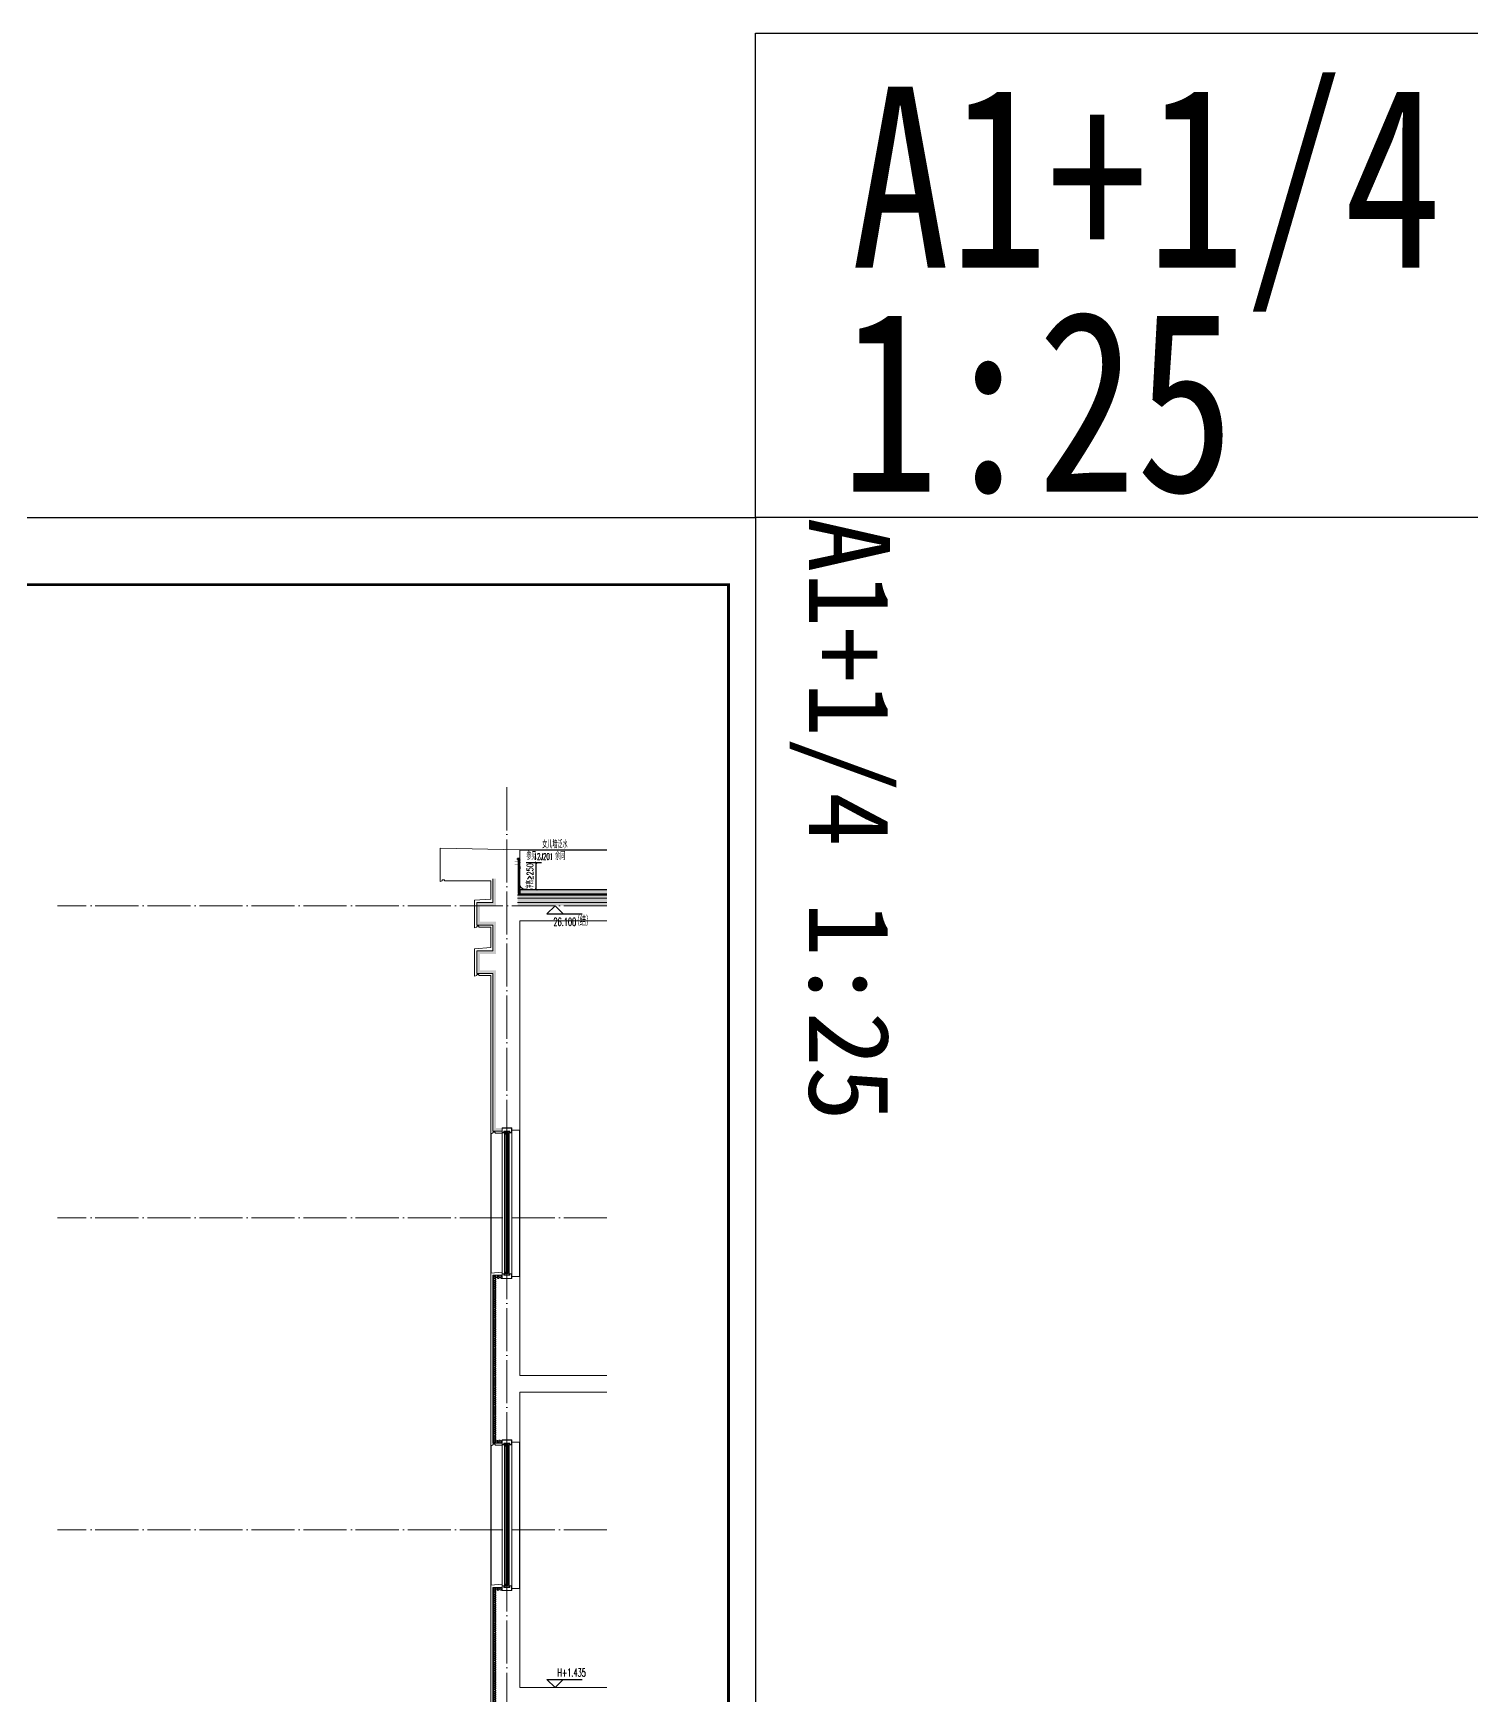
# Model space of a CAD drawing. Extents: x -518115 to 389031, y -231062 to 1628073.
# Drawn here: x 253967 to 267340, y -206348 to -190897 of the extents above; entities that cross this region are included whole.
import ezdxf
from ezdxf.xclip import XClip

# ---------------------------------------------------------------- set-up
doc = ezdxf.new("R2010")
doc.units = 0
doc.header["$LTSCALE"] = 1000
doc.header["$MEASUREMENT"] = 0
doc.header["$XCLIPFRAME"] = 0
doc.linetypes.add('DASH', pattern=[0.35, 0.25, -0.1])
doc.linetypes.add('DOTE', pattern=[2.42, 2, -0.2, 0.02, -0.2])
for name, color, linetype in [('3-屋面构造层', 157, 'Continuous'), ('DIM_ELEV', 3, 'Continuous'), ('DIM_IDEN', 67, 'Continuous'), ('PUB_TEXT', 4, 'Continuous'), ('SURFACE', 6, 'Continuous'), ('图框', 140, 'Continuous'), ('看线', 251, 'Continuous'), ('立面-看线', 251, 'Continuous')]:
    doc.layers.add(name, color=color, linetype=linetype)
for name, color, linetype, lineweight in [('DOTE', 19, 'DOTE', 9), ('PUB_HATCH', 8, 'Continuous', 9), ('S_WINDOW', 144, 'Continuous', 15), ('内粉刷', 37, 'Continuous', 9), ('细细', 250, 'Continuous', 0)]:
    doc.layers.add(name, color=color, linetype=linetype, lineweight=lineweight)
doc.layers.add('yichutu', color=7, linetype='Continuous', true_color=0xffffff, plot=False)
doc.styles.add('_TCH_DIM', font='SIMPLEX.shx', dxfattribs={"width": 0.7, "bigfont": 'GBCBIG.shx'})
doc.styles.add('_TCH_DIM_T3', font='SIMPLEX.shx', dxfattribs={"width": 0.494118, "bigfont": 'GBCBIG.shx'})
doc.styles.add('_TCH_LABEL', font='')
doc.styles.add('黑体', font='')
doc.styles.get('_TCH_LABEL').set_extended_font_data('SimHei')
doc.styles.get('黑体').set_extended_font_data('SimHei')
doc.dimstyles.new('_TCH_ARCH&&20', dxfattribs={"dimtxt": 59.5, "dimasz": 20, "dimexe": 50, "dimexo": 60, "dimgap": 25.25, "dimtad": 1, "dimdec": 0, "dimzin": 0, "dimdsep": 46, "dimtxsty": '_TCH_DIM_T3', "dimblk": 'ARCHTICK', "dimcen": 0.09, "dimclrt": 7, "dimazin": 2, "dimtfac": 1, "dimtdec": 0, "dimtix": 1, "dimtmove": 2, "dimatfit": 3, "dimfxl": 1, "dimtolj": 1, "dimtzin": 0, "dimarcsym": 0})
pattern_1 = [(315, (-218910.2607, -140541.0897), (-1.767766953, -1.767766953), []), (315, (-218909.0822, -140541.0897), (-1.767766953, -1.767766953), [])]
pattern_2 = [(315, (-218910.2607, -141979.3279), (-1.767766953, -1.767766953), []), (315, (-218909.0822, -141979.3279), (-1.767766953, -1.767766953), [])]

# ---------------------------------------------------------------- blocks, each defined once
blk = doc.blocks.new('GFDDDDRG')
at = {"layer": '图框'}
blk.add_lwpolyline([(923310, -107437), (923310, -159999), (893610, -159999), (893610, -107437)], close=True, dxfattribs=at)
blk.add_lwpolyline([(923310, -107437), (923310, -159999), (893610, -159999), (893610, -107437)], close=True, dxfattribs=at)
at = {"layer": '图框', "const_width": 50}
blk.add_lwpolyline([(894110, -159499), (922810, -159499), (922810, -108687), (894110, -108687)], close=True, dxfattribs=at)
blk = doc.blocks.new('yct-1051-594-26275-14850-25-1002.0')
at = {"layer": 'yichutu', "color": 7, "true_color": 0xffffff}
blk.add_lwpolyline([(0, 0), (0, 14850), (26275, 14850), (26275, 0)], close=True, dxfattribs=at)
at = {"layer": 'yichutu', "color": 7, "true_color": 0xffffff, "style": '_TCH_LABEL'}
blk.add_text('A1+1/4 1:25', height=750, dxfattribs=at).set_placement((0, 15350))
blk = doc.blocks.new('zrszerf')
at = {"layer": '细细'}
h = blk.add_hatch(dxfattribs=at)
h.set_pattern_fill('金属', color=256, style=0)
h.set_pattern_definition(pattern_1)
h.paths.add_polyline_path([(257695, 608543), (257715, 608543), (257715, 608557), (257765, 608557), (257765, 608543), (257785, 608543), (257785, 608588), (257695, 608588)])
h.paths.add_polyline_path([(257713, 608559), (257713, 608545), (257697, 608545), (257697, 608586), (257783, 608586), (257783, 608545), (257767, 608545), (257767, 608559)], flags=16)
h = blk.add_hatch(dxfattribs=at)
h.set_pattern_fill('金属', color=256, style=0)
h.set_pattern_definition(pattern_1)
h.paths.add_polyline_path([(257762, 608555), (257762, 608530), (257750, 608530), (257750, 608540), (257729, 608540), (257729, 608530), (257717, 608530), (257717, 608555)])
h.paths.add_polyline_path([(257719, 608553), (257719, 608532), (257727, 608532), (257727, 608542), (257752, 608542), (257752, 608532), (257760, 608532), (257760, 608553)], flags=16)
h = blk.add_hatch(color=256, dxfattribs=at)
edge = h.paths.add_edge_path()
edge.add_line((257735, 608540), (257735, 608528))
edge.add_arc((257740, 608520), 9.44, 61.5175, 118.4825, ccw=False)
edge.add_line((257744, 608528), (257744, 608540))
edge.add_arc((257740, 608548), 9.44, 241.5175, 298.4825, ccw=False)
h = blk.add_hatch(dxfattribs=at)
h.set_pattern_fill('金属', color=256, style=0)
h.set_pattern_definition(pattern_2)
h.paths.add_polyline_path([(257695, 607233), (257715, 607233), (257715, 607220), (257765, 607220), (257765, 607233), (257785, 607233), (257785, 607188), (257695, 607188)])
h.paths.add_polyline_path([(257713, 607218), (257713, 607231), (257697, 607231), (257697, 607190), (257783, 607190), (257783, 607231), (257767, 607231), (257767, 607218)], flags=16)
h = blk.add_hatch(dxfattribs=at)
h.set_pattern_fill('金属', color=256, style=0)
h.set_pattern_definition(pattern_2)
h.paths.add_polyline_path([(257762, 607222), (257762, 607247), (257750, 607247), (257750, 607237), (257729, 607237), (257729, 607247), (257717, 607247), (257717, 607222)])
h.paths.add_polyline_path([(257719, 607224), (257719, 607245), (257727, 607245), (257727, 607235), (257752, 607235), (257752, 607245), (257760, 607245), (257760, 607224)], flags=16)
h = blk.add_hatch(color=256, dxfattribs=at)
edge = h.paths.add_edge_path()
edge.add_line((257735, 607237), (257735, 607249))
edge.add_arc((257740, 607257), 9.44, 241.5175, 298.4825)
edge.add_line((257744, 607249), (257744, 607237))
edge.add_arc((257740, 607229), 9.44, 61.5175, 118.4825)
at = {"layer": 'S_WINDOW'}
for p, q in [((257695, 607233), (257695, 608543)), ((257717, 607247), (257717, 608530)), ((257762, 607247), (257762, 608530)), ((257785, 607233), (257785, 608543))]:
    blk.add_line(p, q, dxfattribs=at)
for points in [[(257785, 608588), (257785, 608543), (257765, 608543), (257765, 608557), (257715, 608557), (257715, 608543), (257695, 608543), (257695, 608588)], [(257783, 608586), (257783, 608545), (257767, 608545), (257767, 608559), (257713, 608559), (257713, 608545), (257697, 608545), (257697, 608586)], [(257762, 608555), (257762, 608530), (257750, 608530), (257750, 608540), (257729, 608540), (257729, 608530), (257717, 608530), (257717, 608555)], [(257760, 608553), (257760, 608532), (257752, 608532), (257752, 608542), (257727, 608542), (257727, 608532), (257719, 608532), (257719, 608553)], [(257785, 607188), (257785, 607233), (257765, 607233), (257765, 607220), (257715, 607220), (257715, 607233), (257695, 607233), (257695, 607188)], [(257783, 607190), (257783, 607231), (257767, 607231), (257767, 607218), (257713, 607218), (257713, 607231), (257697, 607231), (257697, 607190)], [(257762, 607222), (257762, 607247), (257750, 607247), (257750, 607237), (257729, 607237), (257729, 607247), (257717, 607247), (257717, 607222)], [(257760, 607224), (257760, 607245), (257752, 607245), (257752, 607235), (257727, 607235), (257727, 607245), (257719, 607245), (257719, 607224)]]:
    blk.add_lwpolyline(points, close=True, dxfattribs=at)
at = {"layer": '细细'}
for points in [[(257729, 608530), (257729, 607247)], [(257735, 607249), (257735, 608540)], [(257744, 607249), (257744, 608540)], [(257750, 608530), (257750, 607247)]]:
    blk.add_lwpolyline(points, dxfattribs=at)
for points in [[(257735, 608540), (257735, 608528, -0.253805), (257744, 608528), (257744, 608540, -0.253805)], [(257735, 607237), (257735, 607249, 0.253805), (257744, 607249), (257744, 607237, 0.253805)]]:
    blk.add_lwpolyline(points, format="xyb", close=True, dxfattribs=at)
blk = doc.blocks.new('_ArchTick')
at = {"color": 0, "linetype": 'ByBlock', "const_width": 0.4}
blk.add_lwpolyline([(-0.5, -0.5), (0.5, 0.5)], dxfattribs=at)
blk = doc.blocks.new('*D341')
at = {"layer": 'Defpoints', "color": 0, "transparency": 16777216}
for p in [(258490, -198605), (258643, -198605), (258490, -198855)]:
    blk.add_point(p, dxfattribs=at)
at = {"layer": 'DIM_IDEN', "color": 0, "lineweight": -2, "transparency": 16777216}
for p, q in [((258550, -198605), (258693, -198605)), ((258643, -198855), (258643, -198605)), ((258550, -198855), (258693, -198855))]:
    blk.add_line(p, q, dxfattribs=at)
at = {"layer": 'DIM_IDEN', "color": 0, "lineweight": -2, "transparency": 16777216, "xscale": 20, "yscale": 20, "zscale": 20}
for p, rotation in [((258643, -198605), 90), ((258643, -198855), 270)]:
    blk.add_blockref('_ArchTick', p, dxfattribs=dict(at, rotation=rotation))
at = {"layer": 'DIM_IDEN', "color": 7, "transparency": 16777216, "insert": (258586, -198730), "char_height": 59.5, "attachment_point": 5, "rotation": 90, "style": '_TCH_DIM_T3'}
blk.add_mtext('\\A1;{\\W0.70588;净高≥250}', dxfattribs=at)
blk = doc.blocks.new('A$C40486AD2')
at = {"layer": 'PUB_TEXT', "style": '_TCH_DIM'}
for s, height, width, p in [('女儿墙泛水', 67.5, 0.7, (255, 115)), ('参见', 67.5, 0.7, (108, 8)), ('12J201', 59.5, 0.494118, (177, 8)), ('，余同', 67.5, 0.7, (328, 8))]:
    blk.add_text(s, height=height, dxfattribs=dict(at, width=width)).set_placement(p)
blk = doc.blocks.new('FGHFG4334GDFGDFFGGGGGGDFG4G')
at = {"layer": 'SURFACE', "const_width": 2.25}
for points in [[(47, 0), (0, 0)], [(47, -28), (0, -28)]]:
    blk.add_lwpolyline(points, dxfattribs=at)
at = {"layer": 'SURFACE', "const_width": 1.5}
blk.add_lwpolyline([(47, 17, -1), (47, 5), (47, -7, -1), (47, -19), (47, -37), (53, -48), (53, -73)], format="xyb", dxfattribs=at)
blk = doc.blocks.new('FGDGDGD')
at = {"layer": '3-屋面构造层'}
h = blk.add_hatch(dxfattribs=at)
h.set_pattern_fill('隔热材料01', color=256, scale=7.692308, style=0)
h.set_pattern_definition([(270, (9.5186, 433.228), (3.846153863, -7e-16), [0.385980771, -3.460173092]), (270, (6.637, 433.228), (3.846153863, -7e-16), [0.385980771, -3.460173092]), (90, (8.5996, 430.618), (-3.846153863, 2e-16), [0.385980771, -3.460173092]), (90, (7.556, 430.618), (-3.846153863, 2e-16), [0.385980771, -3.460173092]), (180, (10.002, 430), (-5e-16, -3.846153863), [3.848019248, 0.001865385]), (135, (8.9282, 430.193), (2e-16, 3.846144175), [0.328307694, -5.110980792]), (116.56505, (12.5422, 430.4251), (8.6793e-06, 3.8461487416), [0.215769232, -8.384500037]), (116.56505, (8.696, 430.4251), (8.6793e-06, 3.8461487416), [0.215769232, -8.384500037]), (153.43495, (13.1603, 430), (-8.679e-06, 3.846148742), [0.431538463, -8.168730805]), (153.43495, (9.3142, 430), (-8.679e-06, 3.846148742), [0.431538463, -8.168730805]), (63.43495, (12.4457, 431.0041), (-8.6793e-06, 3.8461487416), [2.054923086, -6.545346183]), (63.43495, (8.5996, 431.0041), (-8.6793e-06, 3.8461487416), [2.054923086, -6.545346183]), (116.56505, (13.3647, 433.228), (8.6793e-06, 3.8461487416), [0.215769232, -8.384500037]), (116.56505, (9.5186, 433.228), (8.6793e-06, 3.8461487416), [0.215769232, -8.384500037]), (135, (9.422, 433.421), (2e-16, 3.846144175), [0.328307694, -5.110980792]), (153.43495, (13.036, 433.6532), (-8.679e-06, 3.846148742), [0.431538463, -8.168730805]), (153.43495, (9.19, 433.6532), (-8.679e-06, 3.846148742), [0.431538463, -8.168730805]), (45, (6.7336, 433.421), (2e-16, 3.846144175), [0.328307694, -5.110980792]), (63.43495, (10.4833, 433.228), (-8.6793e-06, 3.8461487416), [0.215769232, -8.384500037]), (63.43495, (6.6371, 433.228), (-8.6793e-06, 3.8461487416), [0.215769232, -8.384500037]), (26.56505, (10.812, 433.6532), (8.679e-06, 3.846148742), [0.431538463, -8.168730805]), (26.56505, (6.9658, 433.6532), (8.679e-06, 3.846148742), [0.431538463, -8.168730805]), (116.56505, (11.4023, 431.0041), (8.6793e-06, 3.8461487416), [2.054923086, -6.545346183]), (116.56505, (7.5561, 431.0041), (8.6793e-06, 3.8461487416), [2.054923086, -6.545346183]), (45, (7.2275, 430.193), (2e-16, 3.846144175), [0.328307694, -5.110980792]), (63.43495, (11.3058, 430.4251), (-8.6793e-06, 3.8461487416), [0.215769232, -8.384500037]), (63.43495, (7.4596, 430.4251), (-8.6793e-06, 3.8461487416), [0.215769232, -8.384500037]), (26.56505, (10.6877, 430), (8.679e-06, 3.846148742), [0.431538463, -8.168730805]), (26.56505, (6.8415, 430), (8.679e-06, 3.846148742), [0.431538463, -8.168730805])])
edge = h.paths.add_edge_path()
edge.add_arc((682181, 585366), 9.23, 450, 540, ccw=False)
edge.add_line((682181, 585375), (682192, 585375))
edge.add_line((682192, 585375), (682192, 585366))
edge.add_line((682192, 585366), (682172, 585366))
h = blk.add_hatch(dxfattribs=at)
h.set_pattern_fill('混凝土', color=256, scale=5, angle=-1.1458, style=0)
h.set_pattern_definition([(48.854237, (-82751.966, -43707.863), (35.7930991, -3.8540962), [3.75, -41.25]), (353.854237, (-82751.966, -43707.863), (-6.1841378, 37.7408106), [3, -33]), (99.305637, (-82748.983, -43708.185), (29.6089874, 33.886691), [3.1870095, -35.0571056]), (45.038437, (-82751.766, -43697.865), (53.1858973, -9.3413237), [5.625, -61.875]), (95.489837, (-82747.334, -43698.644), (47.6977146, 47.7616795), [4.7805144, -52.58565]), (350.038437, (-82751.766, -43697.865), (47.6976773, 47.7617167), [4.5, -49.5]), (19.854237, (-82746.817, -43700.465), (29.4368469, -20.7237073), [3.75, -41.25]), (324.854237, (-82746.817, -43700.465), (12.8883392, 36.0069862), [3, -33]), (70.305637, (-82744.364, -43702.192), (42.3251977, 15.2832459), [3.1870095, -35.0571056]), (36.3542372, (-82751.966, -43707.863), (0.9406985, 16.62920733), [0, -32.6, 0, -33.5, 0, -33.125]), (6.3542372, (-82751.966, -43707.863), (13.54517982, 19.45362572), [0, -19.1, 0, -31.85, 0, -12.625]), (326.3542372, (-82763.114, -43707.64), (26.66323482, -1.66123381), [0, -12.5, 0, -39, 0, -51.75]), (316.3542372, (-82768.113, -43707.54), (29.2535633, 4.4211788), [0, -16.25, 0, -25.9, 0, -36.75])])
h.paths.add_polyline_path([(674875, 585046), (674875, 585086), (682172, 585086), (682172, 585046)])
h = blk.add_hatch(dxfattribs=at)
h.set_pattern_fill('焦渣矿渣', color=256, scale=4, angle=-1.1458, style=0)
h.set_pattern_definition([(358.8542372, (-82751.966, -43697.863), (8.27546507, 13.69326162), [1.6, -14.4]), (298.8542372, (-82751.966, -43697.863), (15.99644496, -0.32013217), [1.6, -14.4]), (238.8542372, (-82750.366, -43697.895), (7.72097989, -14.0133938), [1.6, -14.4]), (268.8542372, (-82745.567, -43697.991), (15.83683295, -8.3183365), [2.4, -11.456]), (268.8542372, (-82743.967, -43698.023), (15.83683295, -8.3183365), [2.4, -11.456]), (268.8542372, (-82742.368, -43698.055), (15.83683295, -8.3183365), [2.4, -11.456])])
h.paths.add_polyline_path([(674875, 585006), (674875, 585036), (682192, 585036), (682192, 585006)])
h = blk.add_hatch(dxfattribs=at)
h.set_pattern_fill('加气混凝土', color=256, scale=5, style=0)
h.set_pattern_definition([(0, (-82734.266, -43726.163), (30, 60), [0, -60]), (0, (-82769.366, -43734.263), (30, 60), [0, -60]), (0, (-82749.866, -43734.863), (30, 60), [0, -60]), (0, (-82728.566, -43717.163), (30, 60), [0, -60]), (0, (-82753.466, -43737.863), (30, 60), [0, -60]), (0, (-82722.566, -43679.363), (30, 60), [0, -60]), (0, (-82740.866, -43684.163), (30, 60), [0, -60]), (0, (-82731.266, -43691.663), (30, 60), [0, -60]), (0, (-82780.166, -43692.863), (30, 60), [0, -60]), (0, (-82750.766, -43695.563), (30, 60), [0, -60]), (0, (-82762.166, -43710.863), (30, 60), [0, -60]), (0, (-82761.566, -43733.363), (30, 60), [0, -60]), (0, (-82739.066, -43735.763), (30, 60), [0, -60]), (0, (-82722.566, -43709.363), (30, 60), [0, -60]), (0, (-82778.666, -43718.663), (30, 60), [0, -60]), (0, (-82773.566, -43708.463), (30, 60), [0, -60]), (0, (-82750.166, -43712.663), (30, 60), [0, -60]), (0, (-82758.566, -43721.363), (30, 60), [0, -60]), (0, (-82763.366, -43701.563), (30, 60), [0, -60]), (0, (-82755.866, -43679.063), (30, 60), [0, -60]), (0, (-82776.266, -43731.263), (30, 60), [0, -60]), (0, (-82743.266, -43691.363), (30, 60), [0, -60]), (0, (-82771.166, -43690.463), (30, 60), [0, -60]), (0, (-82775.966, -43682.663), (30, 60), [0, -60]), (130.601294, (-82726.2516, -43698.149), (-149.999998343, 180.000000787), [2.6341554, -1103.7111]), (18.4349488, (-82730.537, -43697.006), (149.99999945, 59.99999956), [2.710524, -376.76279]), (90, (-82730.537, -43699.578), (30, 60), [2.5714284, -117.428565]), (161.565051, (-82727.966, -43700.435), (-150.000000755, 59.99999553), [2.710524, -376.76279]), (53.1301023, (-82727.966, -43700.435), (30.00000006, 59.99999997), [2.857143, -297.14285]), (135, (-82725.68, -43731.006), (-30.00000363, 59.99999594), [2.424366, -167.28126]), (45, (-82729.109, -43731.006), (29.9999998, 59.99999976), [2.424366, -167.28126]), (135, (-82727.394, -43732.72), (-30.00000363, 59.99999594), [2.424366, -167.28126]), (45, (-82727.394, -43732.72), (29.9999998, 59.99999976), [2.424366, -167.28126]), (116.565051, (-82754.537, -43690.72), (-5.2e-06, 119.9999967), [3.1943826, -63.88765]), (180, (-82755.966, -43687.863), (-30, 60), [3.4285716, -56.571425]), (63.434949, (-82760.823, -43690.72), (3e-07, 119.9999994), [3.1943826, -63.88765]), (116.565051, (-82759.394, -43693.58), (-5.2e-06, 119.9999967), [3.1943826, -63.88765]), (0, (-82759.394, -43693.58), (30, 60), [3.4285716, -56.571425]), (63.434949, (-82755.966, -43693.58), (3e-07, 119.9999994), [3.1943826, -63.88765]), (107.102728, (-82731.9658, -43711.0063), (-89.999996559, 300.000000484), [3.8861346, -1628.29025]), (143.972626, (-82733.1087, -43707.292), (-569.999992774, 419.999999525), [3.8861346, -812.202]), (180, (-82736.25, -43705.006), (-30, 60), [3.7142856, -56.28571]), (36.0273733, (-82743.1087, -43707.292), (569.999995788, 419.999995472), [3.8861346, -812.202]), (71.5650511, (-82744.252, -43710.721), (90.00000046, 299.99999948), [3.6140316, -375.85928]), (107.102728, (-82743.1087, -43714.4348), (-89.999996559, 300.000000484), [3.8861346, -1628.29025]), (143.972626, (-82739.966, -43716.7206), (-569.999992774, 419.999999525), [3.8861346, -812.202]), (0, (-82739.966, -43716.72), (30, 60), [3.7142856, -56.28571]), (36.0273733, (-82736.2516, -43716.7206), (569.999995788, 419.999995472), [3.8861346, -812.202]), (71.5650511, (-82733.109, -43714.435), (90.00000046, 299.99999948), [3.6140316, -375.85928]), (150.255118, (-82731.3944, -43683.006), (-90.000000213, 59.999999257), [2.303502, -481.43196]), (90, (-82733.394, -43684.15), (30, 60), [2.2857144, -117.714275]), (29.7448813, (-82733.3944, -43684.149), (90.000000053, 59.99999972), [2.303502, -481.43196]), (116.565051, (-82745.394, -43725.58), (-5.2e-06, 119.9999967), [3.1943826, -63.88765]), (168.690067, (-82746.823, -43722.7206), (-270.0000002, 59.999998494), [2.9137254, -608.96855]), (41.1859251, (-82751.9658, -43724.149), (749.999995456, 659.999994229), [3.0371844, -1272.5802]), (90, (-82751.966, -43727.006), (30, 60), [2.857143, -117.14285]), (138.814074, (-82749.68, -43729.0063), (-749.999986669, 660.000004204), [3.0371844, -1272.5802]), (16.6992442, (-82749.68, -43729.0063), (989.999992552, 299.999996858), [2.982945, -1249.85375]), (60.9453959, (-82746.823, -43728.149), (29.99999992, 59.999999469), [2.9416086, -1232.53395]), (109.983106, (-82770.5373, -43700.4348), (-150.000000565, 419.9999988885), [3.3442002, -1401.21975]), (155.556045, (-82771.68, -43697.292), (-390.0000014866, 179.99999626), [3.4522986, -1446.51315]), (24.4439547, (-82777.9658, -43697.292), (390.0000001945, 179.999999134), [3.4522986, -1446.51315]), (70.0168934, (-82779.1087, -43700.4348), (150.000000452, 419.999998958), [3.3442002, -1401.21975]), (109.983106, (-82777.9658, -43703.5777), (-150.000000565, 419.9999988885), [3.3442002, -1401.21975]), (160.016893, (-82774.823, -43704.7206), (-150.000000088, 59.999997267), [3.3442002, -698.93775]), (19.9831065, (-82774.823, -43704.7206), (149.999999176, 59.999999905), [3.3442002, -698.93775]), (70.0168934, (-82771.68, -43703.5777), (150.000000452, 419.999998958), [3.3442002, -1401.21975]), (122.005383, (-82748.2516, -43705.8634), (-30.000004026, 59.999996937), [2.6954232, -563.3434]), (18.4349488, (-82752.252, -43704.435), (149.99999945, 59.99999956), [2.710524, -376.76279]), (90, (-82752.252, -43707.006), (30, 60), [2.5714284, -117.428565]), (161.565051, (-82749.68, -43707.863), (-150.000000755, 59.99999553), [2.710524, -376.76279]), (54.4623222, (-82749.68, -43707.8634), (209.999999696, 299.99999955), [2.457807, -1029.82115]), (116.565051, (-82765.68, -43720.435), (-5.2e-06, 119.9999967), [3.1943826, -63.88765]), (180, (-82767.11, -43717.58), (-30, 60), [3.142857, -56.85714]), (59.0362434, (-82771.966, -43720.435), (30.000000098, 59.99999971), [3.3319728, -696.3822]), (120.963756, (-82770.2516, -43723.292), (-30.0000041, 59.999997245), [3.3319728, -696.3822]), (0, (-82770.25, -43723.29), (30, 60), [3.142857, -56.85714]), (63.434949, (-82767.11, -43723.29), (3e-07, 119.9999994), [3.1943826, -63.88765])])
h.paths.add_polyline_path([(682192, 584936), (674875, 584936), (674875, 584966), (682192, 584966)])
h = blk.add_hatch(dxfattribs=at)
h.set_pattern_fill('隔热材料03', color=256, scale=12.5, style=0)
h.set_pattern_definition([(113.578, (-500407.8114, 374696.8656), (-0.0086926214, 6.2699620763), [1.075, -0.5693125, 2.8375, -0.5693125, 1.075, -0.6825]), (66.42, (-500406.1744, 374696.8656), (2.727787851, 6.0425e-05), [1.075, -0.5693125, 2.840375, -0.5693125, 1.075, -0.6825]), (180, (-500406.1744, 374696.8656), (0, 6.25), [1.636625, -1.0910625]), (180, (-500407.538, 374702.4906), (0, 6.25), [1.636625, -1.0910625]), (90, (-500405.7427, 374697.8548), (2.72775, 2e-16), [0.52175, -5.72825]), (90, (-500407.1066, 374700.9798), (2.72775, 2e-16), [0.52175, -5.72825]), (90, (-500408.2427, 374697.8548), (2.72775, 2e-16), [0.52175, -5.72825]), (90, (-500409.6066, 374700.9798), (2.72775, 2e-16), [0.52175, -5.72825])])
edge = h.paths.add_edge_path()
edge.add_line((682178, 585086), (682178, 585050))
edge.add_arc((682172, 585050), 6.25, 270, 360, ccw=False)
edge.add_line((682172, 585044), (682172, 585086))
edge.add_line((682172, 585086), (682178, 585086))
at = {"layer": '立面-看线'}
h = blk.add_hatch(dxfattribs=at)
h.set_pattern_fill('HONEY', color=256, scale=7)
h.set_pattern_definition([(0, (-799653.24, -415240.13), (16.66875, 9.623705), [11.1125, -22.225]), (120, (-799653.24, -415240.13), (-16.66874801, 9.62370845), [11.1125, -22.225]), (60, (-799653.24, -415240.13), (1.99e-06, 19.24741345), [-22.225, 11.1125])])
h.paths.add_polyline_path([(682192, 584966), (674875, 584966), (674875, 585006), (682192, 585006)])
at = {"layer": '3-屋面构造层'}
for p, q in [((682178, 585086), (674875, 585086)), ((682172, 585046), (674875, 585046)), ((682192, 585036), (674875, 585036)), ((682172, 585086), (682172, 585044))]:
    blk.add_line(p, q, dxfattribs=at)
at = {"layer": '3-屋面构造层', "color": 251, "linetype": 'DASH', "ltscale": 0.05, "true_color": 0x636466, "const_width": 2.5}
for points in [[(682057, 585043), (682172, 585043, 0.414214), (682179, 585050), (682179, 585366)], [(682057, 585039), (682172, 585039, 0.414214), (682183, 585050), (682183, 585366)]]:
    blk.add_lwpolyline(points, format="xyb", dxfattribs=at)
at = {"layer": '3-屋面构造层', "color": 251, "true_color": 0x636466}
for points in [[(682057, 585041), (682172, 585041, 0.414214), (682180, 585050), (682180, 585366)], [(682057, 585044), (682172, 585044, 0.414214), (682178, 585050), (682178, 585366)], [(682057, 585040), (682172, 585040, 0.414214), (682182, 585050), (682182, 585366), (682184, 585366), (682184, 585050, -0.414214), (682172, 585038), (682057, 585038)]]:
    blk.add_lwpolyline(points, format="xyb", dxfattribs=at)
at = {"layer": '3-屋面构造层', "ltscale": 0.8}
blk.add_lwpolyline([(682172, 585366, -0.414214), (682181, 585375), (682192, 585375), (682192, 585366), (682172, 585366)], format="xyb", dxfattribs=at)
at = {"layer": '3-屋面构造层', "color": 251, "linetype": 'DASH', "ltscale": 0.05, "true_color": 0x636466, "const_width": 2.5}
for points in [[(682043, 585039), (674875, 585039)], [(682057, 585043), (682043, 585039)]]:
    blk.add_lwpolyline(points, dxfattribs=at)
at = {"layer": '3-屋面构造层', "color": 251, "true_color": 0x636466}
for points in [[(682043, 585040), (674875, 585040)], [(674875, 585038), (682043, 585038)], [(682056, 585044), (682042, 585040)], [(682043, 585038), (682057, 585042)]]:
    blk.add_lwpolyline(points, dxfattribs=at)
at = {"layer": '3-屋面构造层'}
blk.add_arc((682122, 585136), 50, 270, 360, dxfattribs=at)
at = {"layer": 'PUB_HATCH', "color": 215, "true_color": 0xa953a0}
for p, q in [((682192, 585006), (674875, 585006)), ((682192, 584966), (674875, 584966))]:
    blk.add_line(p, q, dxfattribs=at)
at = {"layer": '3-屋面构造层', "color": 1, "xscale": -1}
blk.add_blockref('FGHFG4334GDFGDFFGGGGGGDFG4G', (682218, 585349), dxfattribs=at)

msp = doc.modelspace()

# ---------------------------------------------------------------- hatches: boundary and pattern name
at = {"layer": '立面-看线'}
h = msp.add_hatch(dxfattribs=at)
h.set_pattern_fill('HONEY', color=256, scale=7)
h.set_pattern_definition([(0, (-552782.9, -587401.973), (16.66875, 9.623705), [11.1125, -22.225]), (120, (-552782.9, -587401.973), (-16.66874801, 9.62370845), [11.1125, -22.225]), (60, (-552782.9, -587401.973), (1.99e-06, 19.24741345), [-22.225, 11.1125])])
h.paths.add_polyline_path([(258270.3, -199605), (258120.3, -199605), (258120.3, -199455), (258270.3, -199455), (258270.3, -199155), (258120.3, -199155), (258120.3, -199005), (258270.3, -199005), (258270.3, -198755), (258240.3, -198755), (258240.3, -198975), (258090.3, -198975), (258090.3, -199185), (258240.3, -199185), (258240.3, -199425), (258090.3, -199425), (258090.3, -199635), (258240.3, -199635), (258240.3, -201100), (258325.3, -201100), (258325.3, -201070), (258270.3, -201070)])
h = msp.add_hatch(dxfattribs=at)
h.set_pattern_fill('HONEY', color=256, scale=7)
h.set_pattern_definition([(0, (-552782.979, -588801.953), (16.66875, 9.623705), [11.1125, -22.225]), (120, (-552782.979, -588801.953), (-16.66874801, 9.62370845), [11.1125, -22.225]), (60, (-552782.979, -588801.953), (1.99e-06, 19.24741345), [-22.225, 11.1125])])
h.paths.add_polyline_path([(258240.3, -203355), (258270.3, -203355), (258270.3, -202470), (258325.3, -202470), (258325.3, -202440), (258240.3, -202440)])
h = msp.add_hatch(dxfattribs=at)
h.set_pattern_fill('HONEY', color=256, scale=7)
h.set_pattern_definition([(0, (-552782.956, -588801.951), (16.66875, 9.623705), [11.1125, -22.225]), (120, (-552782.956, -588801.951), (-16.66874801, 9.62370845), [11.1125, -22.225]), (60, (-552782.956, -588801.951), (1.99e-06, 19.24741345), [-22.225, 11.1125])])
h.paths.add_polyline_path([(258240.3, -203355), (258270.3, -203355), (258270.3, -203970), (258325.3, -203970), (258325.3, -204000), (258240.3, -204000)])
h = msp.add_hatch(dxfattribs=at)
h.set_pattern_fill('HONEY', color=256, scale=7)
h.set_pattern_definition([(0, (-552782.979, -591716.953), (16.66875, 9.623705), [11.1125, -22.225]), (120, (-552782.979, -591716.953), (-16.66874801, 9.62370845), [11.1125, -22.225]), (60, (-552782.979, -591716.953), (1.99e-06, 19.24741345), [-22.225, 11.1125])])
h.paths.add_polyline_path([(258240.3, -206270), (258270.3, -206270), (258270.3, -205370), (258325.3, -205370), (258325.3, -205340), (258240.3, -205340)])
h = msp.add_hatch(dxfattribs=at)
h.set_pattern_fill('HONEY', color=256, scale=7)
h.set_pattern_definition([(0, (-552782.956, -591716.951), (16.66875, 9.623705), [11.1125, -22.225]), (120, (-552782.956, -591716.951), (-16.66874801, 9.62370845), [11.1125, -22.225]), (60, (-552782.956, -591716.951), (1.99e-06, 19.24741345), [-22.225, 11.1125])])
h.paths.add_polyline_path([(258240.3, -206270), (258270.3, -206270), (258270.3, -206870), (258325.3, -206870), (258325.3, -206900), (258240.3, -206900)])

# ---------------------------------------------------------------- linework, layer by layer
at = {"layer": 'DIM_ELEV', "color": 3}
for p, q in [((258817.8, -199005), (258742.8, -199080)), ((258742.8, -199080), (259070.8, -199080)), ((258817.8, -199005), (258892.8, -199080))]:
    msp.add_line(p, q, dxfattribs=at)
at = {"layer": 'DIM_ELEV', "color": 6}
for p, q in [((258817.8, -206270), (258742.8, -206195)), ((258742.8, -206195), (259070.8, -206195)), ((258817.8, -206270), (258892.8, -206195))]:
    msp.add_line(p, q, dxfattribs=at)
at = {"layer": 'DOTE', "linetype": 'DOTE', "ltscale": 0.2}
for p, q in [((258370.3, -197905), (258370.3, -217505)), ((259300.5, -199005), (254193.3, -199005)), ((259300.5, -201905), (254193.3, -201905)), ((259300.5, -204805), (254193.3, -204805))]:
    msp.add_line(p, q, dxfattribs=at)
at = {"layer": 'PUB_HATCH', "color": 215, "true_color": 0xa953a0}
for points in [[(258240.3, -198755), (258240.3, -198975), (258090.3, -198975), (258090.3, -199185), (258240.3, -199185), (258240.3, -199425), (258090.3, -199425), (258090.3, -199635), (258240.3, -199635), (258240.3, -201100), (258325.3, -201100)], [(258325.3, -202440), (258240.3, -202440), (258240.3, -204000), (258325.3, -204000)], [(258325.3, -205340), (258240.3, -205340), (258240.3, -206900), (258325.3, -206900)]]:
    msp.add_lwpolyline(points, dxfattribs=at)
at = {"layer": '内粉刷'}
for p, q in [((259300.5, -203370), (258490.3, -203370)), ((258490.3, -203525), (259300.5, -203525)), ((259300.5, -206270), (258490.3, -206270))]:
    msp.add_line(p, q, dxfattribs=at)
for points in [[(257750.3, -198775), (257750.3, -198470), (258490.3, -198485), (258490.3, -198855)], [(257790.3, -198775), (257790.3, -198765), (257770.3, -198765), (257770.3, -198775), (257750.3, -198780), (257750.3, -198775)], [(258220.3, -198775), (257790.3, -198775)], [(258220.3, -198775), (258220.3, -198945), (258070.3, -198955), (258070.3, -199205)], [(258415.3, -201090), (258490.3, -201090), (258490.3, -199145), (259300.5, -199145)], [(258110.3, -199205), (258110.3, -199195), (258090.3, -199195), (258090.3, -199205), (258070.3, -199210), (258070.3, -199205)], [(258110.3, -199205), (258220.3, -199205), (258220.3, -199395), (258070.3, -199405), (258070.3, -199655)], [(258090.3, -199205), (258090.3, -199205)], [(258110.3, -199655), (258110.3, -199645), (258090.3, -199645), (258090.3, -199655), (258070.3, -199660), (258070.3, -199655)], [(258090.3, -199655), (258090.3, -199655)], [(258110.3, -199655), (258220.3, -199655), (258220.3, -201120)], [(258260.3, -201120), (258260.3, -201110), (258240.3, -201110), (258240.3, -201120), (258220.3, -201125), (258220.3, -201120)], [(258260.3, -201120), (258325.3, -201120)], [(258325.3, -202410), (258220.3, -202420), (258220.3, -204020)], [(258415.3, -202450), (258490.3, -202450), (258490.3, -203370)], [(258415.3, -203990), (258490.3, -203990), (258490.3, -203525)], [(258260.3, -204020), (258260.3, -204010), (258240.3, -204010), (258240.3, -204020), (258220.3, -204025), (258220.3, -204020)], [(258260.3, -204020), (258325.3, -204020)], [(258325.3, -205310), (258220.3, -205320), (258220.3, -206920)], [(258415.3, -205350), (258490.3, -205350), (258490.3, -206270)]]:
    msp.add_lwpolyline(points, dxfattribs=at)
at = {"layer": '图框', "color": 2}
msp.add_lwpolyline([(268430.5, -195397), (260680.5, -195397), (260680.5, -190897), (268430.5, -190897)], close=True, dxfattribs=at)
at = {"layer": '看线'}
for p, q in [((258490.3, -198485), (259300.5, -198485)), ((258220.3, -201120), (258220.3, -202420)), ((258490.3, -202450), (258490.3, -201090)), ((258220.3, -204020), (258220.3, -205320)), ((258490.3, -205350), (258490.3, -203990))]:
    msp.add_line(p, q, dxfattribs=at)

# ---------------------------------------------------------------- block references
at = {"xscale": 0.5, "yscale": 0.5, "zscale": 0.5}
msp.add_blockref('GFDDDDRG', (-200974.4, -141678.5), dxfattribs=at)
msp.add_blockref('A$C40486AD2', (258443.8, -198586.2))
ref = msp.add_blockref('FGDGDGD', (940661.8, -783941.2), dxfattribs=dict(xscale=-1))
XClip(ref).set_block_clipping_path([(681361.3418921778, 584936.1769558351), (682291.5665918037, 585389.8130026823)])
at = {"xscale": -1}
for p in [(516110.2, -809658.3), (516110.2, -812558.3)]:
    msp.add_blockref('zrszerf', p, dxfattribs=at)
at = {"layer": 'yichutu', "rotation": 270}
msp.add_blockref('yct-1051-594-26275-14850-25-1002.0', (245830.5, -195397), dxfattribs=at)

# ---------------------------------------------------------------- texts
at = {"layer": 'DIM_ELEV', "color": 7, "style": '_TCH_DIM'}
for s, height, width, p in [('26.100', 74.38, 0.494118, (258803.2, -199192.6)), ('（结）', 84.4, 0.7, (258988.7, -199192.6)), ('H+1.435', 74.38, 0.494118, (258839.3, -206170))]:
    msp.add_text(s, height=height, dxfattribs=dict(at, width=width)).set_placement(p)
at = {"layer": '图框', "color": 2, "style": '黑体', "width": 0.8}
for s, p in [('A1+1/4', (261570.9, -193076.3)), ('1:25', (261471.3, -195157.8))]:
    msp.add_text(s, height=1682.36, dxfattribs=at).set_placement(p)

# ---------------------------------------------------------------- dimensions: what is measured, and where the dimension line sits
at = {"layer": 'DIM_IDEN'}
dim = msp.add_aligned_dim(p1=(258490.3, -198855), p2=(258490.3, -198605), distance=-152.5, text='{\\W0.70588;净高≥250}', dimstyle='_TCH_ARCH&&20', dxfattribs=at)
dim.commit()
dim.dimension.update_dxf_attribs({"geometry": '*D341', "text_midpoint": (258586.1, -198730)})

doc.saveas('drawing.dxf')
